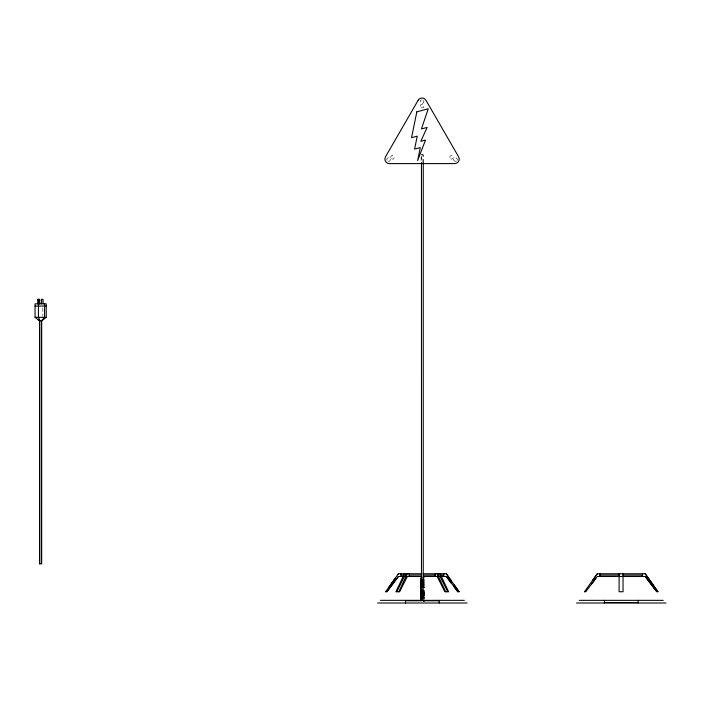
<?xml version="1.0" encoding="UTF-8"?>
<svg xmlns="http://www.w3.org/2000/svg" width="701" height="701" viewBox="0 0 701 701"><rect width="100%" height="100%" fill="white"/><g stroke="black" fill="none" stroke-linecap="round" stroke-linejoin="round"><path stroke-width="0.53" stroke-dasharray="3.5 2.63" d="M421.476 154.912L423.238 154.912L423.255 162.571M422.957 162.597L422.957 154.606L421.161 154.606L421.161 162.597M421.459 156.008L421.459 162.571M42.84 307.984L42.84 316.291M455.615 161.344A1.796 1.796 0 0 1 453.731 159.355A1.796 1.796 0 0 1 456 157.813A1.796 1.796 0 0 1 457.148 160.301M456.491 161.064A1.796 1.796 0 0 1 456.158 161.23M386.961 160.301A1.796 1.796 0 0 1 388.538 157.751A1.796 1.796 0 0 1 390.273 160.196A1.796 1.796 0 0 1 387.346 160.844M423.658 100.76A1.796 1.796 0 0 1 422.826 103.213A1.796 1.796 0 0 1 420.407 102.311A1.796 1.796 0 0 1 421.397 99.919M422.721 99.919A1.796 1.796 0 0 1 423.194 100.19M450.655 158.812A1.796 1.796 0 0 0 453.424 157.383A1.796 1.796 0 0 0 450.796 155.701A1.796 1.796 0 0 0 450.655 158.812M391.5 158.803A1.796 1.796 0 0 0 394.286 157.401A1.796 1.796 0 0 0 391.675 155.692A1.796 1.796 0 0 0 391.5 158.803M421.161 107.647A1.796 1.796 0 0 0 423.86 106.088A1.796 1.796 0 0 0 421.161 104.528A1.796 1.796 0 0 0 421.161 107.647"/><path stroke-width="1.05" d="M39.571 303.831L39.571 299.336M39.703 303.831L39.703 299.336L38.091 299.336M43.076 303.831L43.076 299.336L41.596 299.336M422.493 594.842C426.059 594.246 419.075 593.326 420.968 595.508M423.255 598.452L420.565 598.698L422.309 599.189M420.915 593.432C419.575 594.728 425.384 594.378 423.833 592.88M421.581 582.373L421.669 582.925M642.493 573.751L642.493 576.45L642.554 573.751L642.466 574.452M423.57 594.071L421.143 594.255L421.231 593.703L424.105 594.15L423.93 594.869L422.256 595.21M421.59 578.781L420.556 578.159L421.713 577.519M420.915 598.873C418.83 596.551 428.031 598.277 421.029 597.743C419.487 596.236 426.006 597.138 422.484 597.138M424.14 598.452C417.226 598.19 424.964 597.375 423.763 598.321M420.775 587.973L420.784 587.482L422.396 587.28M420.591 589.006L420.6 589.585M423.702 593.843C424.499 592.327 420.32 593.887 420.6 593.116C427.417 593.125 419.785 592.17 420.977 593.274M422.186 594.869C416.999 595.806 427.619 595.911 422.423 595.061M420.6 588.086L420.574 588.49M422.983 580.489L424.149 579.867L423.115 579.228M443.418 575.214L443.672 573.751L443.672 576.45L423.15 576.45L446.353 576.502L457.841 591.749L459.12 591.749M424.105 594.15L421.424 594.509M423.167 581.812L423.273 582.216M443.163 575.968L442.953 576.45M642.046 575.968L641.836 576.45M423.29 595.149L422.405 594.641M421.047 594.413L420.565 593.905L421.24 593.581M423.264 595.508L422.721 595.377M422.501 598.514L420.6 598.163L420.977 597.9M398.799 591.749L407.342 573.751M404.468 573.751L395.907 591.749L399.623 591.749L407.342 576.502M396.731 591.749L404.468 576.502M385.638 591.749L395.18 578.255M388.845 587.254L398.37 573.751L421.546 573.751M584.52 591.749L597.243 573.751L645.244 573.751L657.95 591.749L656.723 591.749L645.235 576.502L597.252 576.502L591.521 584.126M592.494 580.498L597.278 573.751M397.993 574.321L398.396 573.751M385.603 591.749L386.891 591.749L398.37 576.502L421.546 576.502L401.025 576.45M386.891 591.749L398.405 576.502M595.815 578.404L585.756 591.749L584.476 591.749M424.026 600.398L423.833 599.653M420.959 595.666L420.556 595.964L422.23 595.552M421.029 594.509L420.635 594.763L421.336 594.947M421.643 578.658L420.556 579.315L421.651 579.911M46.213 317.325L41.902 320.795L39.344 320.795L35.05 317.325L35.05 303.831L46.213 303.831L46.213 317.325L35.05 317.325M423.404 594.141L422.388 594.29M420.915 591.004L420.565 590.557L423.422 590.628L420.574 591.232L423.439 591.723L420.574 591.775L423.535 592.441L423.448 591.995L420.582 592.643L420.924 592.31M420.714 587.929L421.669 587.648M422.554 596.455C425.884 596.349 418.725 595.508 420.977 597.769M421.231 590.698L422.291 590.592M420.968 596.779L421.984 597.094M420.915 599.048L422.291 598.987M423.825 591.548L422.721 591.933M420.933 591.171L420.889 592.143M423.755 592.704L423.746 591.732M423.79 597.182L420.626 595.911L420.959 596.63M423.728 579.219L422.983 579.359M422.37 595.403C418.322 595.193 426.234 595.018 423.167 595.955C417.165 596.174 427.943 596.174 422.344 594.86M421.66 582.023L420.556 582.619L421.52 583.267M423.036 584.985L424.14 584.459L423.255 583.74M421.599 580.901L420.565 581.593L421.678 582.172M421.064 581.015L421.66 581.041M421.424 594.518L424.149 594.965L423.264 594.947M421.424 579.587L421.187 578.895L421.643 579.017M423.825 585.002L424.044 585.764L422.94 586.124M421.581 584.064L421.143 583.39L421.695 583.521M421.914 593.379C428.635 592.66 418.208 592.012 422.002 592.678C427.882 592.249 418.558 591.399 422.23 591.977M421.643 587.42L421.161 587.543L421.818 587.587M423.08 582.943L423.097 583.495M423.115 580.691L423.281 581.094M423.097 585.195L423.535 585.852L422.975 585.729M421.503 585.423L420.565 586.062L421.529 586.641M421.704 578.413L421.573 577.887M421.529 583.171L420.556 583.793L421.634 584.415M421.713 586.29L421.178 586.413L421.687 585.764M421.634 585.177L421.17 585.282L421.555 584.616M423.036 579.587L423.518 579.464L423.29 579.999M423.132 583.845L424.158 583.214L423.115 582.592M421.651 580.673L421.704 580.148M421.669 581.804L421.187 581.155L421.634 581.26M422.948 584.091L423.553 583.959L423.176 584.634M421.669 584.266L420.582 584.757L421.441 585.51M421.651 586.527L420.661 586.86L420.95 587.64M423.115 581.602L424.149 581.006L423.062 580.34M421.695 579.771L420.591 580.253L421.135 580.954M422.957 582.741L424.149 582.163L423.01 581.453M423.474 594.614L423.01 594.658M421.511 593.554L423.544 593.826L421.643 593.405M422.826 591.241L424.017 591.031L423.921 590.575M422.274 587.832L421.31 587.937L421.529 586.868M421.897 594.203L422.756 594.133M422.493 591.267C418.602 590.584 425.051 592.056 423.825 590.628M421.984 591.442L422.642 591.39M422.063 594.194L422.589 594.15M422.107 596.805L422.782 596.744M422.475 598.838L421.283 598.952L422.204 598.628M35.05 306.083L46.213 306.083M39.615 563.779L41.631 563.779L41.648 320.769M423.15 573.751L446.362 573.751L459.067 591.749L454.318 585.002M401.103 575.065L406.326 575.065M409.2 575.065L421.546 575.065M423.15 575.065L435.268 575.065M438.178 575.065L443.61 575.065M599.986 575.065L619.106 575.065M623.049 575.065L642.493 575.065M599.907 576.45L642.572 576.45M380.363 600.345L464.369 600.345M579.245 600.345L663.251 600.345M405.52 600.757L421.809 600.757M423.982 600.757L439.194 600.757M604.402 602.545L638.068 602.545M377.664 603L467.068 603M576.537 603L665.95 603M422.396 587.631L421.459 587.552M422.3 599.32L421.441 599.355M422.072 595.035L421.064 594.939M422.081 596.551C419.119 597.164 425.822 595.876 423.702 597.331C419.645 597.971 421.765 596.682 424.061 597.532M422.983 580.095L423.281 579.99M423.132 584.844L423.614 584.932M423.29 585.992L423.974 586.211M38.511 319.402L39.72 320.795L39.72 563.779M645.209 576.502L655.277 589.848M446.327 576.502L451.365 583.171M453.547 586.036L457.858 591.749M645.218 573.751L657.967 591.749M446.335 573.751L451.514 581.068M447.781 591.749L440.044 576.502M437.135 576.502L444.863 591.749L448.605 591.749L440.053 573.751M40.115 320.795L38.424 317.325L38.424 303.831M437.144 573.751L445.687 591.749M600.634 576.45L599.925 573.751M401.752 576.45L401.542 575.968M401.287 575.214L401.042 573.751L401.103 576.45M41.561 299.336L41.561 303.831M38.187 299.336L38.187 303.831M38.047 299.336L38.056 303.831M638.068 600.301L638.068 603M623.049 573.751L623.049 591.749L619.106 591.749L619.106 573.751M604.402 600.301L604.402 603M599.986 573.751L599.986 576.45M443.61 573.751L443.61 576.45M439.194 600.345L439.194 603.009M438.178 573.751L438.178 576.45M435.268 573.751L435.268 576.45M423.255 162.571L423.255 589.515L421.476 589.515L421.459 162.571M409.2 573.751L409.2 576.45M406.326 573.751L406.326 576.45M405.52 600.345L405.52 603.009M44.566 303.831L44.566 317.325L41.525 320.795L41.525 563.779M39.589 320.769L39.589 563.779M423.264 577.571C424.289 579.017 424.201 576.082 423.264 577.528M423.264 587.368L424.158 587.377L423.264 587.368M423.255 601.125L424.158 601.178L423.273 601.081M416.832 111.836L411.54 137.694L417.244 136.169L414.598 149.094L420.302 147.569L417.656 160.503L425.516 140.06L420.81 141.322L427.119 127.407L421.415 128.94L428.241 108.778L416.832 111.836M418.164 100.243L385.48 156.849A4.495 4.495 0 0 0 389.37 163.596L454.739 163.596A4.495 4.495 0 0 0 458.638 156.849L425.954 100.243A4.495 4.495 0 0 0 418.164 100.243"/></g></svg>
